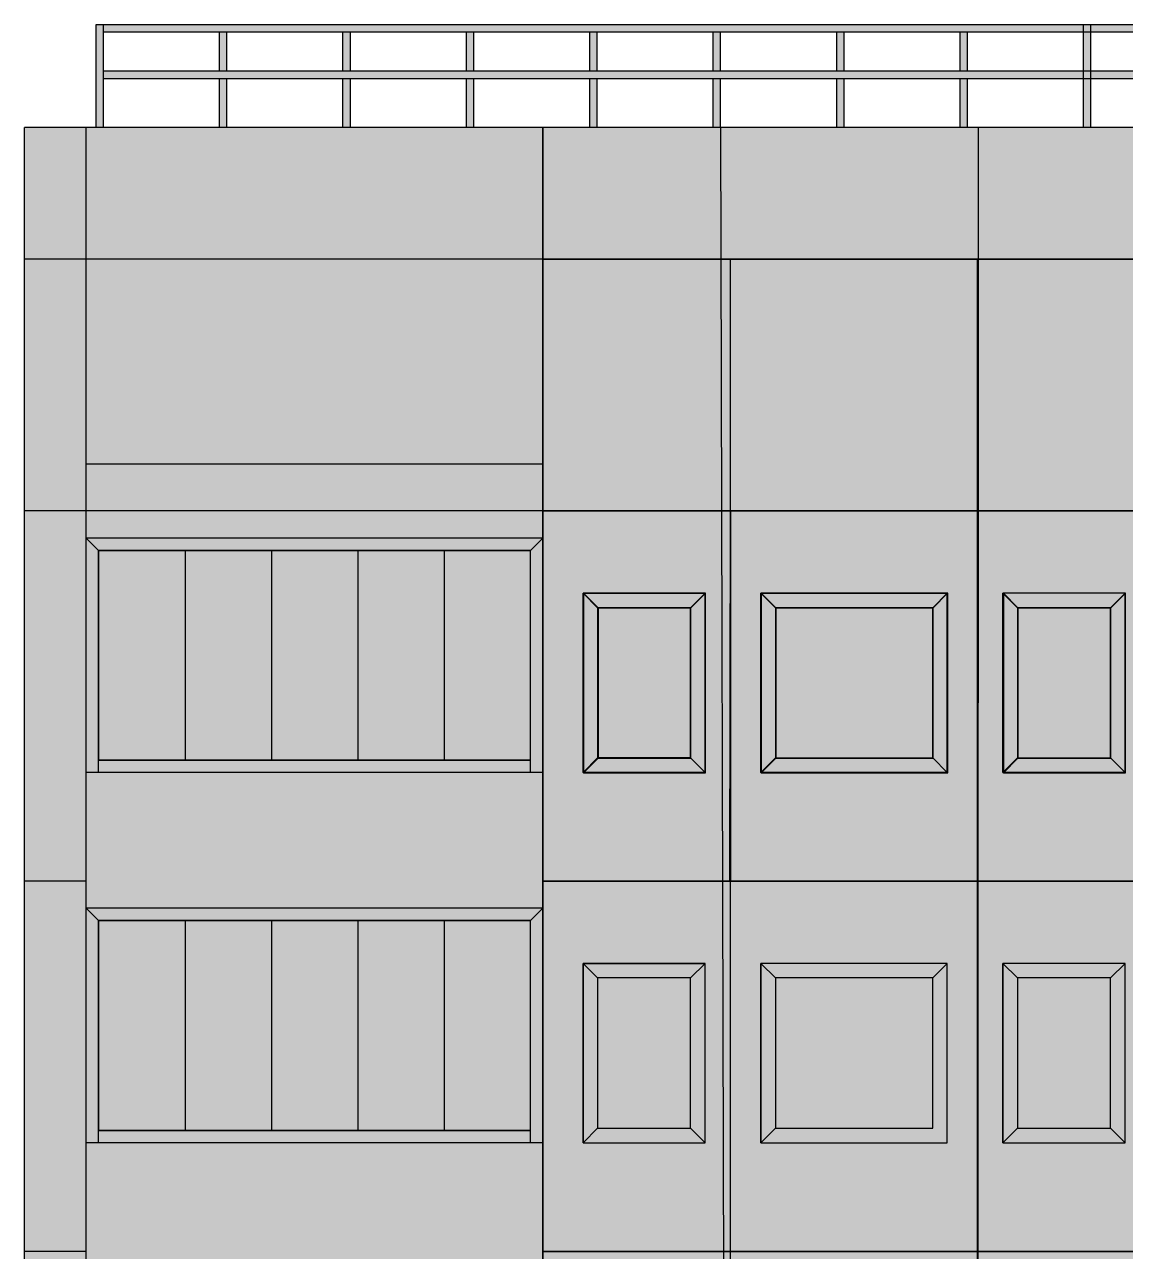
# Model space of a CAD drawing. Header units: millimetres. Extents: x -257254 to 390979, y -202328 to 355504.
# Drawn here: x 35115 to 44034, y 58095 to 68036 of the extents above; entities that cross this region are included whole.
import ezdxf

# ---------------------------------------------------------------- set-up
doc = ezdxf.new("R2010")
doc.units = ezdxf.units.MM
doc.layers.get('0').update_dxf_attribs({"lineweight": 25})
doc.layers.add('заливка', color=7, linetype='Continuous', lineweight=25)
doc.layers.add('ПРОКЛАДКА', color=250, linetype='Continuous')
doc.layers.add('разрез', color=40, linetype='Continuous')
doc.layers.add('фасадик', color=7, linetype='Continuous', lineweight=25, true_color=0x51362d)

# ---------------------------------------------------------------- blocks, each defined once
blk = doc.blocks.new('*U210')
for points in [[(0, 0), (988.7, 0), (988.7, 1453.5), (0, 1453.5)], [(118, 118), (870.7, 118), (870.7, 1335.5), (118, 1335.5)]]:
    blk.add_lwpolyline(points, close=True)
blk = doc.blocks.new('*U211')
for points in [[(0, 0), (1510.4, 0), (1510.4, 1453.5), (0, 1453.5)], [(118, 118), (1392.4, 118), (1392.4, 1335.5), (118, 1335.5)]]:
    blk.add_lwpolyline(points, close=True)

msp = doc.modelspace()

# ---------------------------------------------------------------- hatches: boundary and pattern name
h = msp.add_hatch(color=256)
h.dxf.hatch_style = 1
h.set_gradient(color1=(128, 128, 128), color2=(0, 255, 255), name='INVHEMISPHERICAL')
h.paths.add_polyline_path([(36415.01018, 63775.2328), (35715.01018, 63775.2328), (35715.01018, 62075.34196), (36415.01018, 62075.34196)])
h.paths.add_polyline_path([(37115.01018, 63775.2328), (36415.01018, 63775.2328), (36415.01018, 62075.34196), (37115.01018, 62075.34196)])
h.paths.add_polyline_path([(37815.01018, 63775.2328), (37115.01018, 63775.2328), (37115.01018, 62075.34196), (37815.01018, 62075.34196)])
h.paths.add_polyline_path([(38515.01018, 63775.2328), (37815.01018, 63775.2328), (37815.01018, 62075.34196), (38515.01018, 62075.34196)])
h.paths.add_polyline_path([(39215.01018, 63775.2328), (38515.01018, 63775.2328), (38515.01018, 62075.34196), (39215.01018, 62075.34196)])
h = msp.add_hatch(color=256)
h.dxf.hatch_style = 1
h.set_gradient(color1=(128, 128, 128), color2=(0, 255, 255), name='INVHEMISPHERICAL')
h.paths.add_polyline_path([(40510.25195, 63310.85472), (39757.57173, 63310.85472), (39757.57173, 62093.34196), (40510.25195, 62093.34196)])
h.paths.add_polyline_path([(42472.41495, 63310.85473), (41198.01024, 63310.85473), (41198.01024, 62093.34196), (42472.41495, 62093.34196)])
h.paths.add_polyline_path([(43912.34825, 63310.85472), (43159.66803, 63310.85472), (43159.66803, 62093.34196), (43912.34825, 62093.34196)])
h = msp.add_hatch(color=256)
h.dxf.hatch_style = 1
h.set_gradient(color1=(128, 128, 128), color2=(0, 255, 255), name='INVHEMISPHERICAL')
h.paths.add_polyline_path([(40513.81856, 63309.66683), (39761.13834, 63309.66683), (39761.13834, 62092.15406), (40513.81856, 62092.15406)])
h.paths.add_polyline_path([(42475.98156, 63309.66683), (41201.57685, 63309.66683), (41201.57685, 62092.15407), (42475.98156, 62092.15407)])
h.paths.add_polyline_path([(43915.91486, 63309.66683), (43163.23464, 63309.66683), (43163.23464, 62092.15406), (43915.91486, 62092.15406)])
h = msp.add_hatch(color=256)
h.dxf.hatch_style = 1
h.set_gradient(color1=(128, 128, 128), color2=(0, 255, 255), name='INVHEMISPHERICAL')
h.paths.add_polyline_path([(36415.01018, 60775.2328), (35715.01018, 60775.2328), (35715.01018, 59075.34196), (36415.01018, 59075.34196)])
h.paths.add_polyline_path([(37115.01018, 60775.2328), (36415.01018, 60775.2328), (36415.01018, 59075.34196), (37115.01018, 59075.34196)])
h.paths.add_polyline_path([(37815.01018, 60775.2328), (37115.01018, 60775.2328), (37115.01018, 59075.34196), (37815.01018, 59075.34196)])
h.paths.add_polyline_path([(38515.01018, 60775.2328), (37815.01018, 60775.2328), (37815.01018, 59075.34196), (38515.01018, 59075.34196)])
h.paths.add_polyline_path([(39215.01018, 60775.2328), (38515.01018, 60775.2328), (38515.01018, 59075.34196), (39215.01018, 59075.34196)])
h = msp.add_hatch(color=256)
h.dxf.hatch_style = 1
h.set_gradient(color1=(128, 128, 128), color2=(0, 255, 255), name='INVHEMISPHERICAL')
h.paths.add_polyline_path([(40510.25195, 60310.85472), (39757.57173, 60310.85472), (39757.57173, 59093.34196), (40510.25195, 59093.34196)])
h.paths.add_polyline_path([(42472.41495, 60310.85473), (41198.01024, 60310.85473), (41198.01024, 59093.34196), (42472.41495, 59093.34196)])
h.paths.add_polyline_path([(43912.34825, 60310.85472), (43159.66803, 60310.85472), (43159.66803, 59093.34196), (43912.34825, 59093.34196)])
at = {"layer": 'заливка', "true_color": 0xf7f0b5}
h = msp.add_hatch(color=254, dxfattribs=at)
h.dxf.hatch_style = 1
h.paths.add_polyline_path([(56115.01018, 67202.93321), (52755.01018, 67202.93321), (52755.01018, 66135.34196), (56115.01018, 66135.34196)])
h.paths.add_polyline_path([(47715.01018, 67202.93321), (44355.01018, 67202.93321), (44355.01018, 66135.34196), (47715.01018, 66135.34196)])
h.paths.add_polyline_path([(39315.01018, 67202.93321), (35615.01018, 67202.93321), (35615.01018, 66135.34196), (39315.01018, 66135.34196)])
at = {"layer": 'заливка', "transparency": 33554687}
h = msp.add_hatch(color=256, dxfattribs=at)
h.dxf.hatch_style = 1
h.set_gradient(color1=(82, 71, 46), color2=(247, 240, 181), name='CYLINDER')
h.paths.add_polyline_path([(40835.01018, 67202.93321), (39315.01018, 67202.93321), (39315.01018, 66135.34196), (40835.01018, 66135.34196)])
h.paths.add_polyline_path([(44355.01018, 67202.93321), (42835.01018, 67202.93321), (42835.01018, 66135.34196), (44355.01018, 66135.34196)])
at = {"layer": 'заливка', "true_color": 0xf7f0b5}
h = msp.add_hatch(color=254, dxfattribs=at)
h.dxf.hatch_style = 1
h.paths.add_polyline_path([(42835.01018, 67202.93321), (40835.01018, 67202.93321), (40835.01018, 66135.34196), (42835.01018, 66135.34196)])
h.paths.add_polyline_path([(51235.01018, 67202.93321), (49235.01018, 67202.93321), (49235.01018, 66135.34196), (51235.01018, 66135.34196)])
h = msp.add_hatch(color=254, dxfattribs=at)
h.dxf.hatch_style = 1
h.paths.add_polyline_path([(39315.01018, 66135.34196), (35615.01018, 66135.34196), (35615.01018, 64474.44682), (39315.01018, 64474.44682)])
h.paths.add_polyline_path([(47715.01018, 66135.34196), (44355.01018, 66135.34196), (44355.01018, 64474.44682), (47715.01018, 64474.44682)])
at = {"layer": 'заливка', "transparency": 33554687}
h = msp.add_hatch(color=256, dxfattribs=at)
h.dxf.hatch_style = 1
h.set_gradient(color1=(82, 71, 46), color2=(247, 240, 181), name='CYLINDER')
h.paths.add_polyline_path([(40835.01018, 66135.34196), (39315.01018, 66135.34196), (39315.01018, 64095.34196), (40835.01018, 64095.34196)])
h.paths.add_polyline_path([(44355.01018, 66135.34196), (42835.01018, 66135.34196), (42835.01018, 64095.34196), (44355.01018, 64095.34196)])
at = {"layer": 'заливка', "true_color": 0xf7f0b5}
h = msp.add_hatch(color=254, dxfattribs=at)
h.dxf.hatch_style = 1
h.paths.add_polyline_path([(42835.01018, 66135.34196), (40835.01018, 66135.34196), (40835.01018, 64095.34196), (42835.01018, 64095.34196)])
at = {"layer": 'заливка', "true_color": 0x52472e}
h = msp.add_hatch(color=49, dxfattribs=at)
h.dxf.hatch_style = 1
h.set_gradient(color2=(111, 96, 62), name='CYLINDER')
h.paths.add_polyline_path([(39315.01018, 64095.34196), (35615.01018, 64095.34196), (35615.01018, 63875.2328), (39315.01018, 63875.2328)])
at = {"layer": 'заливка', "transparency": 33554687}
h = msp.add_hatch(color=256, dxfattribs=at)
h.dxf.hatch_style = 1
h.set_gradient(color1=(82, 71, 46), color2=(247, 240, 181), name='CYLINDER')
h.paths.add_polyline_path([(40838.5768, 61094.15407), (40838.5768, 64094.15407), (39318.57679, 64094.15407), (39318.57679, 61094.15407)])
h.paths.add_polyline_path([(40513.81856, 63309.66683), (40631.81856, 63427.66683), (40513.81856, 63427.66683), (40513.81856, 62092.15406), (40631.81856, 61974.25438), (40631.81856, 62092.15406), (39761.13834, 62092.15406), (39643.13834, 61974.15406), (39761.13834, 61974.15406), (39761.13834, 63309.66683), (39643.13834, 63427.66682), (39643.13834, 63309.66683)], flags=0)
h.paths.add_polyline_path([(39643.13834, 61974.15406), (39643.13834, 63427.66683), (40631.81856, 63427.66683), (40631.81856, 61974.15406)], flags=16)
h.paths.add_polyline_path([(42838.57679, 64094.15407), (42838.57679, 61094.15407), (44358.57679, 61094.15407), (44358.57679, 64094.15407)])
h.paths.add_polyline_path([(43915.91486, 63309.66683), (44033.91486, 63427.66683), (43915.91486, 63427.66683), (43915.91486, 62092.15406), (44033.91486, 61974.25438), (44033.91486, 62092.15406), (43163.23464, 62092.15406), (43045.23464, 61974.15406), (43163.23464, 61974.15406), (43163.23464, 63309.66683), (43045.23464, 63427.66682), (43045.23464, 63309.66683)], flags=0)
h.paths.add_polyline_path([(43045.23464, 61974.15406), (43045.23464, 63427.66683), (44033.91486, 63427.66683), (44033.91486, 61974.15406)], flags=16)
at = {"layer": 'заливка', "true_color": 0xf7f0b5}
h = msp.add_hatch(color=254, dxfattribs=at)
h.dxf.hatch_style = 1
h.paths.add_polyline_path([(42838.57679, 61094.15407), (42838.57679, 64094.15407), (40838.5768, 64094.15407), (40838.5768, 61094.15407)])
h.paths.add_polyline_path([(42593.98156, 61974.15407), (41083.57685, 61974.15407), (41083.57685, 63427.66683), (42593.98156, 63427.66683)], flags=16)
h.paths.add_polyline_path([(42593.98156, 61974.15407), (41083.57685, 61974.15407), (41083.57685, 63427.66683), (42593.98156, 63427.66683)], flags=16)
at = {"layer": 'заливка', "true_color": 0x52472e}
h = msp.add_hatch(color=49, dxfattribs=at)
h.dxf.hatch_style = 1
h.paths.add_polyline_path([(42590.01013, 63428.85473), (41080.01024, 63428.85473), (41080.01024, 61975.34196), (42590.01013, 61975.34196)])
h.paths.add_polyline_path([(41198.01024, 62093.34196), (41198.01024, 63310.85473), (42472.41495, 63310.85473), (42472.41495, 62093.34196)], flags=16)
h.paths.add_polyline_path([(40628.25195, 63428.85472), (39639.57173, 63428.85472), (39639.57173, 61975.34196), (40628.25195, 61975.34196)])
h.paths.add_polyline_path([(39757.57173, 62093.34196), (39757.57173, 63310.85472), (40510.25195, 63310.85472), (40510.25195, 62093.34196)], flags=16)
h.paths.add_polyline_path([(44030.34825, 63428.85472), (43041.66803, 63428.85472), (43041.66803, 61975.34196), (44030.34825, 61975.34196)])
h.paths.add_polyline_path([(43159.66803, 62093.34196), (43159.66803, 63310.85472), (43912.34825, 63310.85472), (43912.34825, 62093.34196)], flags=16)
at = {"layer": 'заливка'}
h = msp.add_hatch(color=256, dxfattribs=at)
h.dxf.hatch_style = 1
h.set_gradient(color2=(111, 96, 62), name='CYLINDER')
h.paths.add_polyline_path([(39315.01018, 61095.34196), (39315.01018, 61975.34196), (35955.01018, 61975.34196), (35615.01018, 61975.34196), (35615.01018, 61095.34196)])
at = {"layer": 'заливка', "true_color": 0x52472e}
h = msp.add_hatch(color=49, dxfattribs=at)
h.dxf.hatch_style = 1
h.set_gradient(color2=(111, 96, 62), name='CYLINDER')
h.paths.add_polyline_path([(39315.01018, 61095.34196), (35615.01018, 61095.34196), (35615.01018, 60875.2328), (39315.01018, 60875.2328)])
at = {"layer": 'заливка', "transparency": 33554687}
h = msp.add_hatch(color=256, dxfattribs=at)
h.dxf.hatch_style = 1
h.set_gradient(color1=(82, 71, 46), color2=(247, 240, 181), name='CYLINDER')
h.paths.add_polyline_path([(40835.01018, 58095.34196), (40835.01018, 61095.34196), (39315.01018, 61095.34196), (39315.01018, 58095.34196)])
h.paths.add_polyline_path([(40510.25195, 60310.85472), (40628.25195, 60428.85472), (40510.25195, 60428.85472), (40510.25195, 59093.34196), (40628.25195, 58975.44227), (40628.25195, 59093.34196), (39757.57173, 59093.34196), (39639.57173, 58975.34196), (39757.57173, 58975.34196), (39757.57173, 60310.85472), (39639.57173, 60428.85471), (39639.57173, 60310.85472)], flags=0)
h.paths.add_polyline_path([(40628.25195, 60428.85472), (40628.25195, 58975.34196), (39639.57173, 58975.34196), (39639.57173, 60428.85472)], flags=16)
h.paths.add_polyline_path([(44355.01018, 61095.34196), (42835.01018, 61095.34196), (42835.01018, 58095.34196), (44355.01018, 58095.34196)])
h.paths.add_polyline_path([(43912.34825, 60310.85472), (44030.34825, 60428.85472), (43912.34825, 60428.85472), (43912.34825, 59093.34196), (44030.34825, 58975.44227), (44030.34825, 59093.34196), (43159.66803, 59093.34196), (43041.66803, 58975.34196), (43159.66803, 58975.34196), (43159.66803, 60310.85472), (43041.66803, 60428.85471), (43041.66803, 60310.85472)], flags=0)
h.paths.add_polyline_path([(44030.34825, 60428.85472), (44030.34825, 58975.34196), (43041.66803, 58975.34196), (43041.66803, 60428.85472)], flags=16)
at = {"layer": 'заливка', "true_color": 0xf7f0b5}
h = msp.add_hatch(color=254, dxfattribs=at)
h.dxf.hatch_style = 1
h.paths.add_polyline_path([(42835.01018, 58095.34196), (42835.01018, 61095.34196), (40835.01018, 61095.34196), (40835.01018, 58095.34196)])
h.paths.add_polyline_path([(42590.41495, 58975.34196), (41080.01023, 58975.34196), (41080.01023, 60428.85473), (42590.41495, 60428.85473)], flags=16)
h.paths.add_polyline_path([(42590.41495, 58975.34196), (41080.01024, 58975.34196), (41080.01024, 60428.85473), (42590.41495, 60428.85473)], flags=16)
at = {"layer": 'заливка'}
h = msp.add_hatch(color=256, dxfattribs=at)
h.dxf.hatch_style = 1
h.set_gradient(color2=(111, 96, 62), name='CYLINDER')
h.paths.add_polyline_path([(39315.01018, 58095.34196), (39315.01018, 58975.34196), (35955.01018, 58975.34196), (35615.01018, 58975.34196), (35615.01018, 58095.34196)])
at = {"layer": 'заливка', "true_color": 0x52472e}
h = msp.add_hatch(color=49, dxfattribs=at)
h.dxf.hatch_style = 1
h.set_gradient(color2=(111, 96, 62), name='CYLINDER')
h.paths.add_polyline_path([(39315.01018, 58095.34196), (35615.01018, 58095.34196), (35615.01018, 57875.2328), (39315.01018, 57875.2328)])
at = {"layer": 'заливка', "transparency": 33554687}
h = msp.add_hatch(color=256, dxfattribs=at)
h.dxf.hatch_style = 1
h.set_gradient(color1=(82, 71, 46), color2=(247, 240, 181), name='CYLINDER')
h.paths.add_polyline_path([(40835.01018, 55095.34196), (40835.01018, 58095.34196), (39315.01018, 58095.34196), (39315.01018, 55095.34196)])
h.paths.add_polyline_path([(40510.25195, 57310.85472), (40628.25195, 57428.85472), (40510.25195, 57428.85472), (40510.25195, 56093.34196), (40628.25195, 55975.44227), (40628.25195, 56093.34196), (39757.57173, 56093.34196), (39639.57173, 55975.34196), (39757.57173, 55975.34196), (39757.57173, 57310.85472), (39639.57173, 57428.85471), (39639.57173, 57310.85472)], flags=0)
h.paths.add_polyline_path([(40628.25195, 57428.85472), (40628.25195, 55975.34196), (39639.57173, 55975.34196), (39639.57173, 57428.85472)], flags=16)
h.paths.add_polyline_path([(44355.01018, 58095.34196), (42835.01018, 58095.34196), (42835.01018, 55095.34196), (44355.01018, 55095.34196)])
h.paths.add_polyline_path([(43912.34825, 57310.85472), (44030.34825, 57428.85472), (43912.34825, 57428.85472), (43912.34825, 56093.34196), (44030.34825, 55975.44227), (44030.34825, 56093.34196), (43159.66803, 56093.34196), (43041.66803, 55975.34196), (43159.66803, 55975.34196), (43159.66803, 57310.85472), (43041.66803, 57428.85471), (43041.66803, 57310.85472)], flags=0)
h.paths.add_polyline_path([(44030.34825, 57428.85472), (44030.34825, 55975.34196), (43041.66803, 55975.34196), (43041.66803, 57428.85472)], flags=16)
at = {"layer": 'заливка', "true_color": 0xf7f0b5}
h = msp.add_hatch(color=254, dxfattribs=at)
h.dxf.hatch_style = 1
h.paths.add_polyline_path([(42835.01018, 55095.34196), (42835.01018, 58095.34196), (40835.01018, 58095.34196), (40835.01018, 55095.34196)])
h.paths.add_polyline_path([(42590.41495, 55975.34196), (41080.01023, 55975.34196), (41080.01023, 57428.85473), (42590.41495, 57428.85473)], flags=16)
h.paths.add_polyline_path([(42590.41495, 55975.34196), (41080.01024, 55975.34196), (41080.01024, 57428.85473), (42590.41495, 57428.85473)], flags=16)
at = {"layer": 'ПРОКЛАДКА', "true_color": 0x000000}
h = msp.add_hatch(dxfattribs=at)
h.set_pattern_fill('JIS_STN_1E', color=18, scale=5, angle=-90)
h.paths.add_polyline_path([(39315.01018, 64474.44682), (35615.01018, 64474.44682), (35615.01018, 64095.34196), (39315.01018, 64095.34196)])
h.paths.add_polyline_path([(47715.01018, 64474.44682), (44355.01018, 64474.44682), (44355.01018, 64095.34196), (47715.01018, 64095.34196)])
h.paths.add_polyline_path([(56115.01018, 64474.44682), (52755.01018, 64474.44682), (52755.01018, 64095.34196), (56115.01018, 64095.34196)])
at = {"layer": 'разрез', "true_color": 0xf7f0b5}
h = msp.add_hatch(color=254, dxfattribs=at)
h.dxf.hatch_style = 1
h.paths.add_polyline_path([(35615.01018, 67202.93321), (35115.01018, 67202.93321), (35115.01018, 66135.34196), (35615.01018, 66135.34196)])
h = msp.add_hatch(color=254, dxfattribs=at)
h.dxf.hatch_style = 1
h.paths.add_polyline_path([(35615.01018, 66135.34196), (35115.01018, 66135.34196), (35115.01018, 61095.34196), (35615.01018, 61095.34196)])
h.paths.add_polyline_path([(35615.01018, 61095.34196), (35115.01018, 61095.34196), (35115.01018, 58095.34196), (35615.01018, 58095.34196)])
h.paths.add_polyline_path([(35615.01018, 58095.34196), (35115.01018, 58095.34196), (35115.01018, 55095.34196), (35615.01018, 55095.34196)])
h.paths.add_polyline_path([(35615.01018, 55095.34196), (35115.01018, 55095.34196), (35115.01018, 52095.34196), (35615.01018, 52095.34196)])
h.paths.add_polyline_path([(35615.01018, 52095.34196), (35115.01018, 52095.34196), (35115.01018, 49095.34196), (35615.01018, 49095.34196)])
h.paths.add_polyline_path([(35615.01018, 49095.34196), (35115.01018, 49095.34196), (35115.01018, 46095.34196), (35615.01018, 46095.34196)])
h.paths.add_polyline_path([(35615.01018, 46095.34196), (35115.01018, 46095.34196), (35115.01018, 43095.34196), (35615.01018, 43095.34196)])
at = {"layer": 'фасадик', "true_color": 0x2e281a}
h = msp.add_hatch(color=250, dxfattribs=at)
h.dxf.hatch_style = 1
h.paths.add_polyline_path([(35754.45769, 68036.20983), (35694.45769, 68036.20983), (35694.45769, 67202.93321), (35754.45769, 67202.93321)])
h.paths.add_polyline_path([(36754.45769, 67976.20983), (36694.45769, 67976.20983), (36694.45769, 67660.11756), (36754.45769, 67660.11756)])
h.paths.add_polyline_path([(36754.45769, 67600.11756), (36694.45769, 67600.11756), (36694.45769, 67202.93321), (36754.45769, 67202.93321)])
h.paths.add_polyline_path([(37754.45769, 67600.11756), (37694.45769, 67600.11756), (37694.45769, 67202.93321), (37754.45769, 67202.93321)])
h.paths.add_polyline_path([(37754.45769, 67976.20983), (37694.45769, 67976.20983), (37694.45769, 67660.11756), (37754.45769, 67660.11756)])
at = {"layer": 'фасадик'}
h = msp.add_hatch(color=256, dxfattribs=at)
h.dxf.hatch_style = 1
h.paths.add_polyline_path([(38754.45769, 67976.20983), (38694.45769, 67976.20983), (38694.45769, 67660.11756), (38754.45769, 67660.11756)])
h.paths.add_polyline_path([(38754.45769, 67600.11756), (38694.45769, 67600.11756), (38694.45769, 67202.93321), (38754.45769, 67202.93321)])
h.paths.add_polyline_path([(39754.45769, 67976.20983), (39694.45769, 67976.20983), (39694.45769, 67660.11756), (39754.45769, 67660.11756)])
h.paths.add_polyline_path([(37754.45769, 67976.20983), (37694.45769, 67976.20983), (37694.45769, 67660.11756), (37754.45769, 67660.11756)])
h.paths.add_polyline_path([(37754.45769, 67600.11756), (37694.45769, 67600.11756), (37694.45769, 67202.93321), (37754.45769, 67202.93321)])
h.paths.add_polyline_path([(36754.45769, 67976.20983), (36694.45769, 67976.20983), (36694.45769, 67660.11756), (36754.45769, 67660.11756)])
h.paths.add_polyline_path([(36754.45769, 67600.11756), (36694.45769, 67600.11756), (36694.45769, 67202.93321), (36754.45769, 67202.93321)])
h.paths.add_polyline_path([(35754.45769, 68036.20983), (35694.45769, 68036.20983), (35694.45769, 67202.93321), (35754.45769, 67202.93321)])
h.paths.add_polyline_path([(39754.45769, 67600.11756), (39694.45769, 67600.11756), (39694.45769, 67202.93321), (39754.45769, 67202.93321)])
h.paths.add_polyline_path([(40754.45769, 67976.20983), (40694.45769, 67976.20983), (40694.45769, 67660.11756), (40754.45769, 67660.11756)])
h.paths.add_polyline_path([(40754.45769, 67600.11756), (40694.45769, 67600.11756), (40694.45769, 67202.93321), (40754.45769, 67202.93321)])
h.paths.add_polyline_path([(41754.45769, 67976.20983), (41694.45769, 67976.20983), (41694.45769, 67660.11756), (41754.45769, 67660.11756)])
h.paths.add_polyline_path([(41754.45769, 67600.11756), (41694.45769, 67600.11756), (41694.45769, 67202.93321), (41754.45769, 67202.93321)])
h.paths.add_polyline_path([(42754.45769, 67976.20983), (42694.45769, 67976.20983), (42694.45769, 67660.11756), (42754.45769, 67660.11756)])
h.paths.add_polyline_path([(42754.45769, 67600.11756), (42694.45769, 67600.11756), (42694.45769, 67202.93321), (42754.45769, 67202.93321)])
h.paths.add_polyline_path([(43754.45769, 67976.20983), (43694.45769, 67976.20983), (43694.45769, 67660.11756), (43754.45769, 67660.11756)])
h.paths.add_polyline_path([(43754.45769, 67660.11756), (43694.45769, 67660.11756), (43694.45769, 67600.11756), (43754.45769, 67600.11756)])
h.paths.add_polyline_path([(43754.45769, 67600.11756), (43694.45769, 67600.11756), (43694.45769, 67202.93321), (43754.45769, 67202.93321)])
h.paths.add_polyline_path([(43754.45769, 68036.20983), (43694.45769, 68036.20983), (43694.45769, 67976.20983), (43754.45769, 67976.20983)])
h.paths.add_polyline_path([(47155.01018, 68036.20983), (43754.45769, 68036.20983), (43754.45769, 67976.20983), (47155.01018, 67976.20983)])
h.paths.add_polyline_path([(47155.01018, 67660.11756), (43754.45769, 67660.11756), (43754.45769, 67600.11756), (47155.01018, 67600.11756)])
h.paths.add_polyline_path([(44754.45769, 67976.20983), (44694.45769, 67976.20983), (44694.45769, 67660.11756), (44754.45769, 67660.11756)])
h.paths.add_polyline_path([(44754.45769, 67600.11756), (44694.45769, 67600.11756), (44694.45769, 67202.93321), (44754.45769, 67202.93321)])
h.paths.add_polyline_path([(45754.45769, 67976.20983), (45694.45769, 67976.20983), (45694.45769, 67660.11756), (45754.45769, 67660.11756)])
h.paths.add_polyline_path([(45754.45769, 67600.11756), (45694.45769, 67600.11756), (45694.45769, 67202.93321), (45754.45769, 67202.93321)])
h.paths.add_polyline_path([(46754.45769, 67976.20983), (46694.45769, 67976.20983), (46694.45769, 67660.11756), (46754.45769, 67660.11756)])
h.paths.add_polyline_path([(46754.45769, 67600.11756), (46694.45769, 67600.11756), (46694.45769, 67202.93321), (46754.45769, 67202.93321)])
h.paths.add_polyline_path([(51694.45769, 67660.11756), (47155.01018, 67660.11756), (47155.01018, 67600.11756), (51694.45769, 67600.11756)])
h.paths.add_polyline_path([(51694.45769, 68036.20983), (47155.01018, 68036.20983), (47155.01018, 67976.20983), (51694.45769, 67976.20983)])
h.paths.add_polyline_path([(47754.45769, 67976.20983), (47694.45769, 67976.20983), (47694.45769, 67660.11756), (47754.45769, 67660.11756)])
h.paths.add_polyline_path([(47754.45769, 67600.11756), (47694.45769, 67600.11756), (47694.45769, 67202.93321), (47754.45769, 67202.93321)])
h.paths.add_polyline_path([(48754.45769, 67600.11756), (48694.45769, 67600.11756), (48694.45769, 67202.93321), (48754.45769, 67202.93321)])
h.paths.add_polyline_path([(48754.45769, 67976.20983), (48694.45769, 67976.20983), (48694.45769, 67660.11756), (48754.45769, 67660.11756)])
h.paths.add_polyline_path([(49754.45769, 67976.20983), (49694.45769, 67976.20983), (49694.45769, 67660.11756), (49754.45769, 67660.11756)])
h.paths.add_polyline_path([(49754.45769, 67600.11756), (49694.45769, 67600.11756), (49694.45769, 67202.93321), (49754.45769, 67202.93321)])
h.paths.add_polyline_path([(50754.45769, 67976.20983), (50694.45769, 67976.20983), (50694.45769, 67660.11756), (50754.45769, 67660.11756)])
h.paths.add_polyline_path([(50754.45769, 67600.11756), (50694.45769, 67600.11756), (50694.45769, 67202.93321), (50754.45769, 67202.93321)])
h.paths.add_polyline_path([(51754.45769, 67976.20983), (51694.45769, 67976.20983), (51694.45769, 67660.11756), (51754.45769, 67660.11756)])
h.paths.add_polyline_path([(51754.45769, 68036.20983), (51694.45769, 68036.20983), (51694.45769, 67976.20983), (51754.45769, 67976.20983)])
h.paths.add_polyline_path([(51754.45769, 67660.11756), (51694.45769, 67660.11756), (51694.45769, 67600.11756), (51754.45769, 67600.11756)])
h.paths.add_polyline_path([(51754.45769, 67600.11756), (51694.45769, 67600.11756), (51694.45769, 67202.93321), (51754.45769, 67202.93321)])
h.paths.add_polyline_path([(52415.01018, 67660.11756), (51754.45769, 67660.11756), (51754.45769, 67600.11756), (52415.01018, 67600.11756)])
h.paths.add_polyline_path([(52415.01018, 68036.20983), (51754.45769, 68036.20983), (51754.45769, 67976.20983), (52415.01018, 67976.20983)])
h.paths.add_polyline_path([(55115.01018, 68036.20983), (52415.01018, 68036.20983), (52415.01018, 67976.20983), (55115.01018, 67976.20983)])
h.paths.add_polyline_path([(52754.45769, 67976.20983), (52694.45769, 67976.20983), (52694.45769, 67660.11756), (52754.45769, 67660.11756)])
h.paths.add_polyline_path([(55115.01018, 67660.11756), (52415.01018, 67660.11756), (52415.01018, 67600.11756), (55115.01018, 67600.11756)])
h.paths.add_polyline_path([(52754.45769, 67600.11756), (52694.45769, 67600.11756), (52694.45769, 67202.93321), (52754.45769, 67202.93321)])
h.paths.add_polyline_path([(53754.45769, 67600.11756), (53694.45769, 67600.11756), (53694.45769, 67202.93321), (53754.45769, 67202.93321)])
h.paths.add_polyline_path([(53754.45769, 67976.20983), (53694.45769, 67976.20983), (53694.45769, 67660.11756), (53754.45769, 67660.11756)])
h.paths.add_polyline_path([(54754.45769, 67976.20983), (54694.45769, 67976.20983), (54694.45769, 67660.11756), (54754.45769, 67660.11756)])
h.paths.add_polyline_path([(54754.45769, 67600.11756), (54694.45769, 67600.11756), (54694.45769, 67202.93321), (54754.45769, 67202.93321)])
h.paths.add_polyline_path([(55754.45769, 67976.20983), (55694.45769, 67976.20983), (55694.45769, 67660.11756), (55754.45769, 67660.11756)])
h.paths.add_polyline_path([(55754.45769, 67600.11756), (55694.45769, 67600.11756), (55694.45769, 67202.93321), (55754.45769, 67202.93321)])
h.paths.add_polyline_path([(56754.45769, 67976.20983), (56694.45769, 67976.20983), (56694.45769, 67660.11756), (56754.45769, 67660.11756)])
h.paths.add_polyline_path([(56754.45769, 67600.11756), (56694.45769, 67600.11756), (56694.45769, 67202.93321), (56754.45769, 67202.93321)])
h.paths.add_polyline_path([(57754.45769, 67600.11756), (57694.45769, 67600.11756), (57694.45769, 67202.93321), (57754.45769, 67202.93321)])
h.paths.add_polyline_path([(57754.45769, 67976.20983), (57694.45769, 67976.20983), (57694.45769, 67660.11756), (57754.45769, 67660.11756)])
h.paths.add_polyline_path([(58754.45769, 67976.20983), (58694.45769, 67976.20983), (58694.45769, 67660.11756), (58754.45769, 67660.11756)])
h.paths.add_polyline_path([(58754.45769, 67600.11756), (58694.45769, 67600.11756), (58694.45769, 67202.93321), (58754.45769, 67202.93321)])
h.paths.add_polyline_path([(59960.71431, 67976.20983), (59900.71431, 67976.20983), (59900.71431, 67660.11756), (59960.71431, 67660.11756)])
h.paths.add_polyline_path([(59960.71431, 67600.11756), (59900.71431, 67600.11756), (59900.71431, 67202.93321), (59960.71431, 67202.93321)])
h.paths.add_polyline_path([(60960.71431, 67976.20983), (60900.71431, 67976.20983), (60900.71431, 67660.11756), (60960.71431, 67660.11756)])
h.paths.add_polyline_path([(60960.71431, 67600.11756), (60900.71431, 67600.11756), (60900.71431, 67202.93321), (60960.71431, 67202.93321)])
h.paths.add_polyline_path([(61960.71431, 68036.20983), (61900.71431, 68036.20983), (61900.71431, 67202.93321), (61960.71431, 67202.93321)])
h = msp.add_hatch(color=256, dxfattribs=at)
h.dxf.hatch_style = 1
h.paths.add_polyline_path([(43694.45769, 68036.20983), (35754.45769, 68036.20983), (35754.45769, 67976.20983), (43694.45769, 67976.20983)])
h.paths.add_polyline_path([(43694.45769, 67660.11756), (35754.45769, 67660.11756), (35754.45769, 67600.11756), (43694.45769, 67600.11756)])
at = {"layer": 'фасадик', "true_color": 0xcda56a}
h = msp.add_hatch(color=33, dxfattribs=at)
h.dxf.hatch_style = 1
h.paths.add_polyline_path([(39315.01018, 63875.2328), (35955.01018, 63875.2328), (35615.01018, 63875.2328), (35715.01018, 63775.2328), (39215.01018, 63775.2328)])
h.paths.add_polyline_path([(35715.01018, 63775.2328), (35615.01018, 63875.2328), (35615.01018, 61975.34196), (35715.01018, 61975.34196)])
h.paths.add_polyline_path([(39215.01018, 62075.34196), (35715.01018, 62075.34196), (35715.01018, 61975.34196), (39215.01018, 61975.34196)])
h.paths.add_polyline_path([(39315.01018, 63428.85472), (39315.01018, 63875.2328), (39215.01018, 63775.2328), (39215.01018, 61975.34196), (39315.01018, 61975.34196)])
at = {"layer": 'фасадик'}
h = msp.add_hatch(color=256, dxfattribs=at)
h.dxf.hatch_style = 1
h.paths.add_polyline_path([(40628.25195, 63428.85471), (39639.57173, 63428.85471), (39639.57173, 61975.34195), (40628.25195, 61975.34195)])
h.paths.add_polyline_path([(39757.57173, 63310.85471), (40510.25195, 63310.85471), (40510.25195, 62093.34195), (39757.57173, 62093.34195)], flags=16)
h.paths.add_polyline_path([(42590.01013, 63428.85472), (41080.01024, 63428.85472), (41080.01024, 61975.34195), (42590.01013, 61975.34195)])
h.paths.add_polyline_path([(41198.01024, 63310.85472), (42472.41495, 63310.85472), (42472.41495, 62093.34195), (41198.01024, 62093.34195)], flags=16)
h.paths.add_polyline_path([(44030.34825, 63428.85471), (43041.66803, 63428.85471), (43041.66803, 61975.34195), (44030.34825, 61975.34195)])
h.paths.add_polyline_path([(43159.66803, 63310.85471), (43912.34825, 63310.85471), (43912.34825, 62093.34195), (43159.66803, 62093.34195)], flags=16)
h = msp.add_hatch(color=256, dxfattribs=at)
h.dxf.hatch_style = 1
h.paths.add_polyline_path([(40631.81856, 63427.66682), (39643.13834, 63427.66682), (39643.13834, 61974.15406), (40631.81856, 61974.15406)])
h.paths.add_polyline_path([(39761.13834, 63309.66682), (40513.81856, 63309.66682), (40513.81856, 62092.15406), (39761.13834, 62092.15406)], flags=16)
h.paths.add_polyline_path([(42593.57674, 63427.66682), (41083.57685, 63427.66682), (41083.57685, 61974.15406), (42593.57674, 61974.15406)])
h.paths.add_polyline_path([(41201.57685, 63309.66682), (42475.98156, 63309.66682), (42475.98156, 62092.15406), (41201.57685, 62092.15406)], flags=16)
h.paths.add_polyline_path([(44033.91486, 63427.66682), (43045.23464, 63427.66682), (43045.23464, 61974.15406), (44033.91486, 61974.15406)])
h.paths.add_polyline_path([(43163.23464, 63309.66682), (43915.91486, 63309.66682), (43915.91486, 62092.15406), (43163.23464, 62092.15406)], flags=16)
h = msp.add_hatch(color=256, dxfattribs=at)
h.dxf.hatch_style = 1
h.paths.add_polyline_path([(40631.81856, 63427.66682), (39643.13834, 63427.66682), (39643.13834, 61974.15406), (40631.81856, 61974.15406)])
h.paths.add_polyline_path([(39761.13834, 63309.66682), (40513.81856, 63309.66682), (40513.81856, 62092.15406), (39761.13834, 62092.15406)], flags=16)
h.paths.add_polyline_path([(42593.57674, 63427.66682), (41083.57685, 63427.66682), (41083.57685, 61974.15406), (42593.57674, 61974.15406)])
h.paths.add_polyline_path([(41201.57685, 63309.66682), (42475.98156, 63309.66682), (42475.98156, 62092.15406), (41201.57685, 62092.15406)], flags=16)
h.paths.add_polyline_path([(44033.91486, 63427.66682), (43045.23464, 63427.66682), (43045.23464, 61974.15406), (44033.91486, 61974.15406)])
h.paths.add_polyline_path([(43163.23464, 63309.66682), (43915.91486, 63309.66682), (43915.91486, 62092.15406), (43163.23464, 62092.15406)], flags=16)
at = {"layer": 'фасадик', "true_color": 0xcda56a}
h = msp.add_hatch(color=33, dxfattribs=at)
h.dxf.hatch_style = 1
h.paths.add_polyline_path([(39315.01018, 60875.2328), (35955.01018, 60875.2328), (35615.01018, 60875.2328), (35715.01018, 60775.2328), (39215.01018, 60775.2328)])
h.paths.add_polyline_path([(35715.01018, 60775.2328), (35615.01018, 60875.2328), (35615.01018, 58975.34196), (35715.01018, 58975.34196)])
h.paths.add_polyline_path([(39215.01018, 59075.34196), (35715.01018, 59075.34196), (35715.01018, 58975.34196), (39215.01018, 58975.34196)])
h.paths.add_polyline_path([(39315.01018, 60428.85472), (39315.01018, 60875.2328), (39215.01018, 60775.2328), (39215.01018, 58975.34196), (39315.01018, 58975.34196)])
h = msp.add_hatch(color=33, dxfattribs=at)
h.dxf.hatch_style = 1
h.paths.add_polyline_path([(39315.01018, 60875.2328), (35955.01018, 60875.2328), (35615.01018, 60875.2328), (35715.01018, 60775.2328), (39215.01018, 60775.2328)])
h.paths.add_polyline_path([(35715.01018, 60775.2328), (35615.01018, 60875.2328), (35615.01018, 58975.34196), (35715.01018, 58975.34196)])
h.paths.add_polyline_path([(39215.01018, 59075.34196), (35715.01018, 59075.34196), (35715.01018, 58975.34196), (39215.01018, 58975.34196)])
h.paths.add_polyline_path([(39315.01018, 60428.85472), (39315.01018, 60875.2328), (39215.01018, 60775.2328), (39215.01018, 58975.34196), (39315.01018, 58975.34196)])
at = {"layer": 'фасадик'}
h = msp.add_hatch(color=256, dxfattribs=at)
h.dxf.hatch_style = 1
h.paths.add_polyline_path([(40628.25195, 60428.85471), (39639.57173, 60428.85471), (39639.57173, 58975.34195), (40628.25195, 58975.34195)])
h.paths.add_polyline_path([(39757.57173, 60310.85471), (40510.25195, 60310.85471), (40510.25195, 59093.34195), (39757.57173, 59093.34195)], flags=16)
h.paths.add_polyline_path([(42590.01013, 60428.85472), (41080.01024, 60428.85472), (41080.01024, 58975.34195), (42590.01013, 58975.34195)])
h.paths.add_polyline_path([(41198.01024, 60310.85472), (42472.41495, 60310.85472), (42472.41495, 59093.34195), (41198.01024, 59093.34195)], flags=16)
h.paths.add_polyline_path([(44030.34825, 60428.85471), (43041.66803, 60428.85471), (43041.66803, 58975.34195), (44030.34825, 58975.34195)])
h.paths.add_polyline_path([(43159.66803, 60310.85471), (43912.34825, 60310.85471), (43912.34825, 59093.34195), (43159.66803, 59093.34195)], flags=16)
h = msp.add_hatch(color=256, dxfattribs=at)
h.dxf.hatch_style = 1
h.paths.add_polyline_path([(40628.25195, 60428.85471), (39639.57173, 60428.85471), (39639.57173, 58975.34195), (40628.25195, 58975.34195)])
h.paths.add_polyline_path([(39757.57173, 60310.85471), (40510.25195, 60310.85471), (40510.25195, 59093.34195), (39757.57173, 59093.34195)], flags=16)
h.paths.add_polyline_path([(42590.01013, 60428.85472), (41080.01024, 60428.85472), (41080.01024, 58975.34195), (42590.01013, 58975.34195)])
h.paths.add_polyline_path([(41198.01024, 60310.85472), (42472.41495, 60310.85472), (42472.41495, 59093.34195), (41198.01024, 59093.34195)], flags=16)
h.paths.add_polyline_path([(44030.34825, 60428.85471), (43041.66803, 60428.85471), (43041.66803, 58975.34195), (44030.34825, 58975.34195)])
h.paths.add_polyline_path([(43159.66803, 60310.85471), (43912.34825, 60310.85471), (43912.34825, 59093.34195), (43159.66803, 59093.34195)], flags=16)

# ---------------------------------------------------------------- linework, layer by layer
at = {"layer": 'фасадик', "color": 18, "true_color": 0x000000}
for p, q in [((35694.45769, 67202.93321), (35694.45769, 68036.20983)), ((35694.45769, 68036.20983), (43855.01018, 68036.20983)), ((35754.45769, 67202.93321), (35754.45769, 68036.20983)), ((43694.45769, 67202.93321), (43694.45769, 68036.20983)), ((43694.45769, 68036.20983), (51855.01018, 68036.20983)), ((43754.45769, 67202.93321), (43754.45769, 68036.20983)), ((35754.45769, 67976.20983), (43855.01018, 67976.20983)), ((36694.45769, 67660.11756), (36694.45769, 67976.20983)), ((36754.45769, 67660.11756), (36754.45769, 67976.20983)), ((37694.45769, 67660.11756), (37694.45769, 67976.20983)), ((37754.45769, 67660.11756), (37754.45769, 67976.20983)), ((38694.45769, 67660.11756), (38694.45769, 67976.20983)), ((38754.45769, 67660.11756), (38754.45769, 67976.20983)), ((39694.45769, 67660.11756), (39694.45769, 67976.20983)), ((39754.45769, 67660.11756), (39754.45769, 67976.20983)), ((40694.45769, 67660.11756), (40694.45769, 67976.20983)), ((40754.45769, 67660.11756), (40754.45769, 67976.20983)), ((41694.45769, 67660.11756), (41694.45769, 67976.20983)), ((41754.45769, 67660.11756), (41754.45769, 67976.20983)), ((42694.45769, 67660.11756), (42694.45769, 67976.20983)), ((42754.45769, 67660.11756), (42754.45769, 67976.20983)), ((43694.45769, 67660.11756), (43694.45769, 67976.20983)), ((43754.45769, 67660.11756), (43754.45769, 67976.20983)), ((43754.45769, 67976.20983), (51855.01018, 67976.20983)), ((35754.45769, 67660.11756), (43855.01018, 67660.11756)), ((43754.45769, 67660.11756), (51855.01018, 67660.11756)), ((35754.45769, 67600.11756), (43855.01018, 67600.11756)), ((36694.45769, 67202.93321), (36694.45769, 67600.11756)), ((36754.45769, 67202.93321), (36754.45769, 67600.11756)), ((37694.45769, 67202.93321), (37694.45769, 67600.11756)), ((37754.45769, 67202.93321), (37754.45769, 67600.11756)), ((38694.45769, 67202.93321), (38694.45769, 67600.11756)), ((38754.45769, 67202.93321), (38754.45769, 67600.11756)), ((39694.45769, 67202.93321), (39694.45769, 67600.11756)), ((39754.45769, 67202.93321), (39754.45769, 67600.11756)), ((40694.45769, 67202.93321), (40694.45769, 67600.11756)), ((40754.45769, 67202.93321), (40754.45769, 67600.11756)), ((41694.45769, 67202.93321), (41694.45769, 67600.11756)), ((41754.45769, 67202.93321), (41754.45769, 67600.11756)), ((42694.45769, 67202.93321), (42694.45769, 67600.11756)), ((42754.45769, 67202.93321), (42754.45769, 67600.11756)), ((43694.45769, 67202.93321), (43694.45769, 67600.11756)), ((43754.45769, 67202.93321), (43754.45769, 67600.11756)), ((43754.45769, 67600.11756), (51855.01018, 67600.11756))]:
    msp.add_line(p, q, dxfattribs=at)
at = {"layer": 'фасадик'}
for p, q in [((62355.01018, 67202.93321), (35115.01018, 67202.93321)), ((35115.01018, 35975.34196), (35115.01018, 67202.93321)), ((35615.01018, 35975.34196), (35615.01018, 67202.93321)), ((39315.01018, 67202.93321), (39315.01018, 35975.34196)), ((40754.45769, 67202.93321, -135.2215), (40835.01018, 35975.34196)), ((42839.85393, 67202.93321), (42835.01018, 35975.34196)), ((62355.01018, 66135.34196), (35115.01018, 66135.34196)), ((39315.01018, 66135.34196), (44355.01018, 66135.34196)), ((39315.01018, 64474.44682), (35615.01018, 64474.44682)), ((35615.01018, 64095.34196), (35115.01018, 64095.34196)), ((39315.01018, 64095.34196), (35615.01018, 64095.34196)), ((44355.01018, 64095.34196), (39315.01018, 64095.34196)), ((39315.01018, 64095.34196), (52755.01018, 64095.34196)), ((39315.01018, 64095.34196), (44355.01018, 64095.34196)), ((40835.01018, 64095.34196), (40828.74513, 61095.34196)), ((40828.74513, 61095.34196), (40835.01018, 64095.34196)), ((40835.01018, 64095.34196), (40835.01018, 61095.34196)), ((40835.01018, 61095.34196), (40835.01018, 64095.34196)), ((39315.01018, 63875.2328), (35615.01018, 63875.2328)), ((39315.01018, 63875.2328), (35955.01018, 63875.2328)), ((39215.01018, 63775.2328), (35715.01018, 63775.2328)), ((35715.01018, 63775.2328), (35715.01018, 62075.34196)), ((36415.01018, 63775.2328), (36415.01018, 62075.34196)), ((37115.01018, 63775.2328), (37115.01018, 62075.34196)), ((37815.01018, 63775.2328), (37815.01018, 62075.34196)), ((38515.01018, 63775.2328), (38515.01018, 62075.34196)), ((39215.01018, 61975.34196), (39215.01018, 63775.2328)), ((35615.01018, 61975.34196), (35615.01018, 63428.85472)), ((39315.01018, 61975.34196), (39315.01018, 63428.85472)), ((39639.57172, 61975.34196), (39639.57172, 63428.85472)), ((39639.57172, 63428.85472), (39757.57173, 63310.85472)), ((39639.57172, 63428.85472), (39757.57173, 63310.85472)), ((39639.57173, 61975.34196), (39639.57172, 63428.85472)), ((39639.57172, 63428.85472), (40628.25195, 63428.75441)), ((39643.13833, 61974.15407), (39643.13833, 63427.66683)), ((39643.13833, 63427.66683), (39761.13834, 63309.66683)), ((39643.13834, 61974.15406), (39643.13833, 63427.66683)), ((39643.13833, 63427.66683), (40631.81856, 63427.56652)), ((40510.25195, 63310.85472), (40628.35234, 63428.85472)), ((40513.81856, 63309.66683), (40631.91896, 63427.66683)), ((40628.35234, 63428.85472), (40628.25195, 61975.34196)), ((40628.25195, 63428.75441), (40628.35234, 61975.34196)), ((40628.35234, 61975.34196), (40628.35234, 63428.85472)), ((40631.91896, 61974.15407), (40631.91896, 63427.66683)), ((41080.01023, 63428.85473), (42590.41495, 63428.85473)), ((41080.01023, 61975.34196), (41080.01023, 63428.85472)), ((41080.01023, 61975.34196), (41080.01023, 63428.85472)), ((41080.01023, 63428.85472), (41198.01024, 63310.85473)), ((41083.57685, 61974.15407), (41083.57685, 63427.66683)), ((41083.57685, 63427.66683), (41201.57685, 63309.66683)), ((42472.41495, 63310.85473), (42590.01013, 63428.85472)), ((42475.98156, 63309.66683), (42593.57674, 63427.66683)), ((42590.41495, 63428.85473), (42590.01013, 61975.34196)), ((42590.01013, 61975.34196), (42590.01013, 63428.85472)), ((42590.01013, 63428.85472), (42590.41495, 61975.34196)), ((42593.57674, 61974.15407), (42593.57674, 63427.66683)), ((43041.66802, 61975.34196), (43041.66802, 63428.85472)), ((43041.66802, 61975.34196), (43041.66802, 63428.85472)), ((43041.66803, 63428.85472), (43159.66803, 63310.85472)), ((44030.34825, 63428.85472), (43041.66803, 63428.85472)), ((43041.66803, 63428.85472), (43041.66803, 61975.34196)), ((43045.23463, 61974.15407), (43045.23463, 63427.66683)), ((43045.23463, 61974.15407), (43045.23463, 63427.66683)), ((43045.23464, 63427.66683), (43163.23464, 63309.66683)), ((43912.34825, 63310.85472), (44030.34825, 63428.85472)), ((43915.91486, 63309.66683), (44033.91486, 63427.66683)), ((44030.34825, 61975.44227), (44030.34825, 63428.85472)), ((44030.44864, 61975.34196), (44030.44864, 63428.85472)), ((44030.44864, 61975.34196), (44030.44864, 63428.85472)), ((39757.57173, 63310.85472), (40510.25195, 63310.85472)), ((41198.01024, 63310.85473), (42472.41495, 63310.85473)), ((42472.41495, 63310.85473), (41198.01024, 63310.85473)), ((41198.01024, 63310.85473), (41198.01024, 62093.34196)), ((42475.98156, 63309.66683), (41201.57685, 63309.66683)), ((41201.57685, 63309.66683), (41201.57685, 62092.15407)), ((42472.41495, 62093.34196), (42472.41495, 63310.85473)), ((42475.98156, 62092.15407), (42475.98156, 63309.66683)), ((43159.66803, 63310.85472), (43912.34825, 63310.85472)), ((39215.01018, 62075.34196), (35715.01018, 62075.34196)), ((39757.57173, 62093.34196), (39639.57173, 61975.34196)), ((39761.13834, 62092.15406), (39643.13834, 61974.15406)), ((40510.25195, 62093.34196), (39757.57173, 62093.34196)), ((40628.25195, 61975.34196), (40510.25195, 62093.34196)), ((40631.81856, 61974.15406), (40513.81856, 62092.15406)), ((41198.01024, 62093.34196), (41080.01023, 61975.34196)), ((41080.01023, 61975.34196), (41198.01024, 62093.34196)), ((41083.57685, 61974.15407), (41201.57685, 62092.15407)), ((41198.01024, 62093.34196), (42472.41495, 62093.34196)), ((42590.41495, 61975.34196), (42472.41495, 62093.34196)), ((43041.66803, 61975.34196), (43159.66803, 62093.34196)), ((43045.23464, 61974.15406), (43163.23464, 62092.15406)), ((43159.66803, 62093.34196), (43912.34825, 62093.34196)), ((43912.34825, 62093.34196), (44030.44864, 61975.34196)), ((43915.91486, 62092.15406), (44034.01526, 61974.15407)), ((39315.01018, 61975.34196), (35615.01018, 61975.34196)), ((39315.01018, 61975.34196), (35955.01018, 61975.34196)), ((40628.35234, 61975.34196), (39639.57172, 61975.34195)), ((42590.01013, 61975.34196), (41080.01023, 61975.34196)), ((43041.66803, 61975.34196), (44030.34825, 61975.44227)), ((44030.44864, 61975.34196), (43041.66803, 61975.34196)), ((35615.01018, 61095.34196), (35115.01018, 61095.34196)), ((44355.01018, 61095.34196), (39315.01018, 61095.34196)), ((39315.01018, 61095.34196), (44355.01018, 61095.34196)), ((39315.01018, 61095.34196), (44355.01018, 61095.34196)), ((39315.01018, 60875.2328), (35615.01018, 60875.2328)), ((39315.01018, 60875.2328), (35615.01018, 60875.2328)), ((39315.01018, 60875.2328), (35955.01018, 60875.2328)), ((39215.01018, 60775.2328), (35715.01018, 60775.2328)), ((35715.01018, 60775.2328), (35715.01018, 59075.34196)), ((35715.01018, 60775.2328), (35715.01018, 59075.34196)), ((36415.01018, 60775.2328), (36415.01018, 59075.34196)), ((36415.01018, 60775.2328), (36415.01018, 59075.34196)), ((37115.01018, 60775.2328), (37115.01018, 59075.34196)), ((37115.01018, 60775.2328), (37115.01018, 59075.34196)), ((37815.01018, 60775.2328), (37815.01018, 59075.34196)), ((37815.01018, 60775.2328), (37815.01018, 59075.34196)), ((38515.01018, 60775.2328), (38515.01018, 59075.34196)), ((38515.01018, 60775.2328), (38515.01018, 59075.34196)), ((39215.01018, 58975.34196), (39215.01018, 60775.2328)), ((39215.01018, 58975.34196), (39215.01018, 60775.2328)), ((35615.01018, 58975.34196), (35615.01018, 60428.85472)), ((35615.01018, 58975.34196), (35615.01018, 60428.85472)), ((39315.01018, 58975.34196), (39315.01018, 60428.85472)), ((39639.57172, 58975.34196), (39639.57172, 60428.85472)), ((39639.57172, 60428.85472), (39757.57173, 60310.85472)), ((39639.57173, 58975.34196), (39639.57172, 60428.85472)), ((39639.57172, 60428.85472), (40628.25195, 60428.75441)), ((40510.25195, 60310.85472), (40628.35234, 60428.85472)), ((40628.35234, 58975.34196), (40628.35234, 60428.85472)), ((41080.01023, 58975.34196), (41080.01023, 60428.85472)), ((41080.01023, 60428.85472), (41198.01024, 60310.85473)), ((42472.41495, 60310.85473), (42590.01013, 60428.85472)), ((42590.01013, 58975.34196), (42590.01013, 60428.85472)), ((43041.66802, 58975.34196), (43041.66802, 60428.85472)), ((43041.66802, 58975.34196), (43041.66802, 60428.85472)), ((43041.66803, 60428.85472), (43159.66803, 60310.85472)), ((43912.34825, 60310.85472), (44030.34825, 60428.85472)), ((44030.44864, 58975.34196), (44030.44864, 60428.85472)), ((44030.44864, 58975.34196), (44030.44864, 60428.85472)), ((42472.41495, 60310.85473), (41198.01024, 60310.85473)), ((41198.01024, 60310.85473), (41198.01024, 59093.34196)), ((42472.41495, 59093.34196), (42472.41495, 60310.85473)), ((39215.01018, 59075.34196), (35715.01018, 59075.34196)), ((39757.57173, 59093.34196), (39639.57173, 58975.34196)), ((40628.25195, 58975.34196), (40510.25195, 59093.34196)), ((41080.01023, 58975.34196), (41198.01024, 59093.34196)), ((43041.66803, 58975.34196), (43159.66803, 59093.34196)), ((43912.34825, 59093.34196), (44030.44864, 58975.34196)), ((39315.01018, 58975.34196), (35615.01018, 58975.34196)), ((39315.01018, 58975.34196), (35615.01018, 58975.34196)), ((39315.01018, 58975.34196), (35955.01018, 58975.34196)), ((39315.01018, 58975.34196), (35955.01018, 58975.34196)), ((35615.01018, 58095.34196), (35115.01018, 58095.34196)), ((39315.01018, 58095.34196), (44355.01018, 58095.34196)), ((39315.01018, 58095.34196), (44355.01018, 58095.34196))]:
    msp.add_line(p, q, dxfattribs=at)
at = {"layer": 'фасадик', "color": 49, "true_color": 0x52472e}
for p, q in [((39315.01018, 35975.34196), (39315.01018, 67202.93321)), ((40835.01018, 35975.34196), (40835.01018, 66135.34196)), ((42835.01018, 35975.34196), (42835.01018, 66135.34196)), ((35715.01018, 61975.34196), (35715.01018, 63775.2328)), ((35715.01018, 58975.34196), (35715.01018, 60775.2328)), ((44355.01018, 58095.34196), (39315.01018, 58095.34196))]:
    msp.add_line(p, q, dxfattribs=at)
at = {"layer": 'фасадик', "color": 27, "true_color": 0x775728}
for p, q in [((35615.01018, 63875.2328), (35715.01018, 63775.2328)), ((39215.01018, 63775.2328), (39315.01018, 63875.2328)), ((35715.01018, 63775.2328), (39215.01018, 63775.2328)), ((35615.01018, 60875.2328), (35715.01018, 60775.2328)), ((35615.01018, 60875.2328), (35715.01018, 60775.2328)), ((39215.01018, 60775.2328), (39315.01018, 60875.2328)), ((39215.01018, 60775.2328), (39315.01018, 60875.2328)), ((35715.01018, 60775.2328), (39215.01018, 60775.2328)), ((35715.01018, 60775.2328), (39215.01018, 60775.2328))]:
    msp.add_line(p, q, dxfattribs=at)
at = {"layer": 'фасадик', "color": 27, "lineweight": 30, "true_color": 0x775728}
for p, q in [((35715.01018, 62075.34196), (39215.01018, 62075.34196)), ((35715.01018, 59075.34196), (39215.01018, 59075.34196)), ((35715.01018, 59075.34196), (39215.01018, 59075.34196))]:
    msp.add_line(p, q, dxfattribs=at)

# ---------------------------------------------------------------- block references
at = {"layer": 'фасадик', "ltscale": 100}
for name, p in [('*U210', (39639.57172, 61975.34196)), ('*U210', (39643.13833, 61974.15406)), ('*U211', (41080.01023, 61975.34196)), ('*U211', (41083.57685, 61974.15407)), ('*U210', (43041.66802, 61975.34196)), ('*U210', (43045.23464, 61974.15406)), ('*U210', (39639.57172, 58975.34196)), ('*U211', (41080.01023, 58975.34196)), ('*U210', (43041.66802, 58975.34196))]:
    msp.add_blockref(name, p, dxfattribs=at)

doc.saveas('drawing.dxf')
